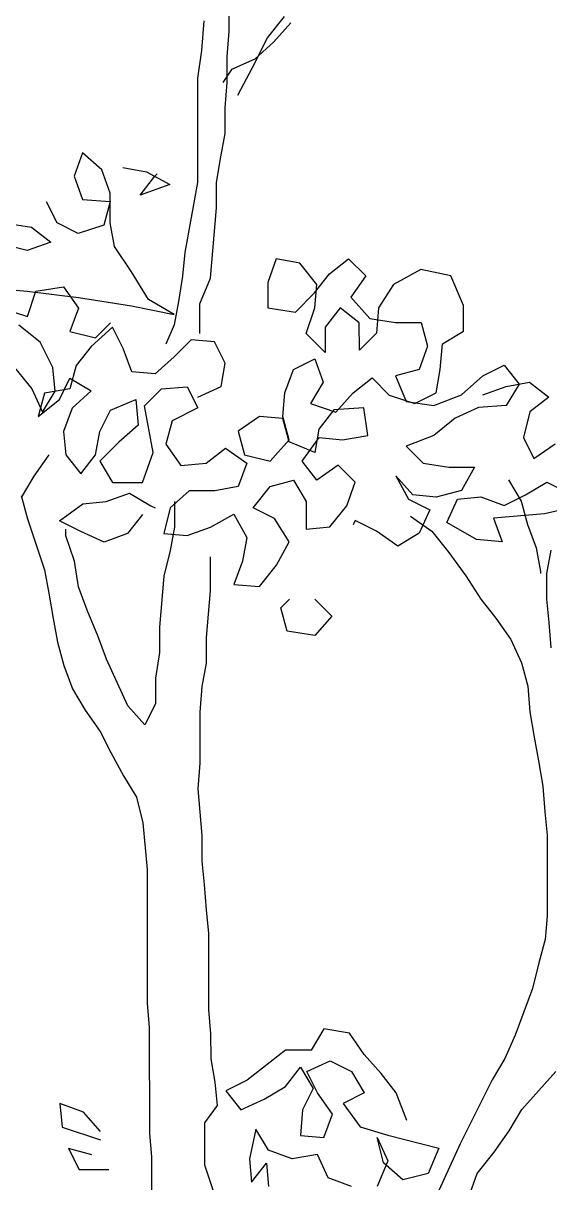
# Model space of a CAD drawing. Header units: millimetres. Extents: x 87938 to 265635, y 330093 to 434310.
# Drawn here: x 107563 to 108391, y 370904 to 372728 of the extents above; entities that cross this region are included whole.
import ezdxf

# ---------------------------------------------------------------- set-up
doc = ezdxf.new("R2010")
doc.units = ezdxf.units.MM

# ---------------------------------------------------------------- blocks, each defined once
blk = doc.blocks.new('A$C2800069E')
for p, q in [((2300.6, 5749.2), (2300.4, 6006.6)), ((2346.9, 5741.5), (2367.5, 5767.2)), ((2269.7, 5762), (2267.1, 5726)), ((2375.2, 5759.5), (2354.7, 5736.3)), ((2298, 5718.3), (2300.6, 5749.2)), ((2328.9, 5705.4), (2346.9, 5741.5)), ((2267.1, 5726), (2262, 5692.5)), ((2354.7, 5736.3), (2331.5, 5715.7)), ((2298.1, 5687.4), (2298, 5718.3)), ((2331.5, 5715.7), (2303.2, 5702.8)), ((2303.2, 5702.8), (2292.9, 5687.4)), ((2311, 5671.9), (2328.9, 5705.4)), ((2262, 5692.5), (2262.1, 5566.3)), ((2295.5, 5656.5), (2298.1, 5687.4)), ((2295.6, 5625.6), (2295.5, 5656.5)), ((2290.4, 5597.3), (2295.6, 5625.6)), ((2123.1, 5602.3), (2112.8, 5573.9)), ((2146.3, 5581.7), (2123.1, 5602.3)), ((2285.3, 5566.4), (2290.4, 5597.3)), ((2112.8, 5573.9), (2123.2, 5545.6)), ((2156.6, 5553.4), (2146.3, 5581.7)), ((2172, 5584.3), (2200.3, 5579.2)), ((2192.7, 5550.8), (2210.7, 5574)), ((2200.3, 5579.2), (2228.7, 5563.7)), ((2210.7, 5574), (2213.2, 5576.6)), ((2228.7, 5563.7), (2192.7, 5550.8)), ((2262.1, 5566.3), (2246.8, 5481.4)), ((2285.3, 5535.5), (2285.3, 5566.4)), ((2092.3, 5517.3), (2079.4, 5543)), ((2123.2, 5545.6), (2156.6, 5543.1)), ((2156.6, 5543.1), (2148.9, 5514.8)), ((2156.6, 5517.3), (2156.6, 5553.4)), ((2277.7, 5450.5), (2285.3, 5535.5)), ((2030.5, 5517.2), (2061.4, 5512.1)), ((2118, 5504.4), (2092.3, 5517.3)), ((2148.9, 5514.8), (2118, 5504.4)), ((2161.8, 5489), (2156.6, 5517.3)), ((2061.4, 5512.1), (2084.6, 5494.1)), ((2056.3, 5483.8), (2025.4, 5491.5)), ((2084.6, 5494.1), (2056.3, 5483.8)), ((2182.4, 5458.2), (2161.8, 5489)), ((2246.8, 5481.4), (2244.2, 5453.1)), ((2357.5, 5473.8), (2347.2, 5445.4)), ((2385.8, 5468.6), (2357.5, 5473.8)), ((2421.8, 5455.8), (2445, 5473.8)), ((2445, 5473.8), (2465.6, 5453.3)), ((2406.4, 5442.9), (2385.8, 5468.6)), ((2532.5, 5461.1), (2499.1, 5443)), ((2568.6, 5453.4), (2532.5, 5461.1)), ((2203.1, 5424.7), (2182.4, 5458.2)), ((2244.2, 5453.1), (2239.1, 5422.2)), ((2264.9, 5419.6), (2277.7, 5450.5)), ((2347.2, 5445.4), (2347.2, 5414.5)), ((2403.8, 5432.6), (2421.8, 5455.8)), ((2465.6, 5453.3), (2447.6, 5427.5)), ((2584.1, 5417.3), (2568.6, 5453.4)), ((1999.7, 5440), (2056.3, 5434.9)), ((2056.3, 5434.9), (2118.1, 5427.2)), ((2056.4, 5404), (2066.6, 5434.9)), ((2066.6, 5434.9), (2100.1, 5440.1)), ((2100.1, 5440.1), (2118.1, 5414.3)), ((2380.7, 5409.4), (2403.8, 5432.6)), ((2403.9, 5414.6), (2406.4, 5442.9)), ((2499.1, 5443), (2481.1, 5414.7)), ((2118.1, 5427.2), (2182.5, 5417)), ((2182.5, 5417), (2234, 5406.7)), ((2234, 5406.7), (2203.1, 5424.7)), ((2239.1, 5422.2), (2234, 5393.9)), ((2264.9, 5383.6), (2264.9, 5419.6)), ((2447.6, 5427.5), (2470.8, 5401.8)), ((2584.1, 5386.5), (2584.1, 5417.3)), ((2025.5, 5414.3), (2056.4, 5404)), ((2118.1, 5414.3), (2107.9, 5386)), ((2347.2, 5414.5), (2380.7, 5409.4)), ((2393.6, 5383.7), (2403.9, 5414.6)), ((2434.8, 5414.6), (2416.8, 5391.4)), ((2457.9, 5396.6), (2434.8, 5414.6)), ((2481.1, 5414.7), (2478.5, 5383.8)), ((2071.8, 5373.1), (2046.1, 5393.7)), ((2159.3, 5391.2), (2133.6, 5368)), ((2138.8, 5378.3), (2156.8, 5396.4)), ((2172.2, 5365.5), (2159.3, 5391.2)), ((2234, 5393.9), (2223.7, 5370.7)), ((2416.8, 5391.4), (2416.8, 5360.6)), ((2458, 5363.2), (2457.9, 5396.6)), ((2470.8, 5401.8), (2501.7, 5396.7)), ((2501.7, 5396.7), (2532.6, 5396.7)), ((2532.6, 5396.7), (2540.3, 5368.4)), ((2107.9, 5386), (2138.8, 5378.3)), ((2254.6, 5375.9), (2234, 5355.2)), ((2282.9, 5373.3), (2254.6, 5375.9)), ((2416.8, 5360.6), (2393.6, 5383.7)), ((2478.5, 5383.8), (2458, 5363.2)), ((2558.4, 5371), (2584.1, 5386.5)), ((2087.3, 5342.2), (2071.8, 5373.1)), ((2133.6, 5368), (2115.6, 5344.8)), ((2182.6, 5337.2), (2172.2, 5365.5)), ((2295.8, 5347.6), (2282.9, 5373.3)), ((2540.3, 5368.4), (2530.1, 5340.1)), ((2555.8, 5340.1), (2558.4, 5371)), ((2234, 5355.2), (2210.9, 5334.6)), ((2290.7, 5319.3), (2295.8, 5347.6)), ((2378.2, 5339.9), (2403.9, 5352.8)), ((2403.9, 5352.8), (2414.2, 5324.5)), ((2041, 5342.2), (2061.6, 5316.5)), ((2089.9, 5313.9), (2087.3, 5342.2)), ((2115.6, 5344.8), (2107.9, 5316.5)), ((2210.9, 5334.6), (2182.6, 5337.2)), ((2367.9, 5311.6), (2378.2, 5339.9)), ((2530.1, 5340.1), (2501.8, 5332.3)), ((2501.8, 5332.3), (2514.7, 5301.4)), ((2550.7, 5311.8), (2555.8, 5340.1)), ((2581.6, 5309.2), (2607.3, 5332.4)), ((2607.3, 5332.4), (2633, 5345.3)), ((2633, 5345.3), (2651.1, 5322.2)), ((2095.1, 5303.6), (2107.9, 5329.4)), ((2107.9, 5329.4), (2133.7, 5314)), ((2218.6, 5316.6), (2249.5, 5319.2)), ((2249.5, 5319.2), (2262.4, 5293.5)), ((2262.4, 5306.4), (2290.7, 5319.3)), ((2414.2, 5324.5), (2398.8, 5298.8)), ((2450.3, 5311.7), (2473.4, 5329.7)), ((2473.4, 5329.7), (2494.1, 5309.1)), ((2607.3, 5309.2), (2635.6, 5319.6)), ((2635.6, 5319.6), (2663.9, 5324.7)), ((2651.1, 5322.2), (2635.6, 5296.4)), ((2663.9, 5324.7), (2687.1, 5306.7)), ((2061.6, 5316.5), (2074.5, 5288.2)), ((2077, 5311.3), (2069.3, 5283)), ((2074.5, 5288.2), (2089.9, 5313.9)), ((2107.9, 5316.5), (2077, 5311.3)), ((2133.7, 5314), (2110.5, 5293.3)), ((2198, 5296), (2218.6, 5316.6)), ((2365.4, 5283.3), (2367.9, 5311.6)), ((2429.7, 5288.5), (2450.3, 5311.7)), ((2494.1, 5309.1), (2525, 5298.9)), ((2525, 5298.9), (2550.7, 5311.8)), ((2548.1, 5296.3), (2581.6, 5309.2)), ((2687.1, 5306.7), (2664, 5288.7)), ((2069.3, 5283), (2095.1, 5303.6)), ((2110.5, 5293.3), (2100.2, 5265)), ((2144, 5265.1), (2156.9, 5290.8)), ((2156.9, 5290.8), (2187.7, 5303.7)), ((2187.7, 5303.7), (2190.3, 5272.8)), ((2208.4, 5239.4), (2198, 5296)), ((2262.4, 5293.5), (2231.5, 5278)), ((2398.8, 5298.8), (2429.7, 5288.5)), ((2427.1, 5291.1), (2409.1, 5267.9)), ((2463.2, 5293.7), (2427.1, 5291.1)), ((2468.4, 5260.2), (2463.2, 5293.7)), ((2514.7, 5301.4), (2548.1, 5296.3)), ((2602.2, 5293.8), (2573.9, 5280.9)), ((2635.6, 5296.4), (2602.2, 5293.8)), ((2231.5, 5278), (2223.8, 5249.7)), ((2337.1, 5283.3), (2311.3, 5265.2)), ((2365.4, 5280.7), (2337.1, 5283.3)), ((2373.1, 5255), (2365.4, 5283.3)), ((2373.1, 5252.4), (2365.4, 5280.7)), ((2573.9, 5280.9), (2548.2, 5260.3)), ((2664, 5288.7), (2656.3, 5257.8)), ((2100.2, 5265), (2102.8, 5236.7)), ((2138.9, 5236.7), (2144, 5265.1)), ((2190.3, 5272.8), (2167.2, 5252.2)), ((2311.3, 5265.2), (2319.1, 5236.9)), ((2409.1, 5267.9), (2404, 5239.6)), ((2167.2, 5252.2), (2144, 5229)), ((2223.8, 5249.7), (2241.9, 5224)), ((2350, 5229.2), (2373.1, 5255)), ((2404, 5239.6), (2373.1, 5252.4)), ((2388.6, 5229.2), (2409.2, 5257.6)), ((2409.2, 5257.6), (2437.5, 5255)), ((2437.5, 5255), (2468.4, 5260.2)), ((2548.2, 5260.3), (2514.7, 5247.4)), ((2656.3, 5257.8), (2669.2, 5232.1)), ((2669.2, 5232.1), (2694.9, 5250.1)), ((2082.2, 5236.7), (2064.3, 5210.9)), ((2102.8, 5236.7), (2120.9, 5213.6)), ((2120.9, 5213.6), (2138.9, 5236.7)), ((2195.5, 5203.3), (2208.4, 5239.4)), ((2272.7, 5226.6), (2295.9, 5244.6)), ((2295.9, 5244.6), (2321.7, 5226.6)), ((2319.1, 5236.9), (2350, 5229.2)), ((2514.7, 5247.4), (2535.3, 5226.8)), ((2144, 5229), (2159.5, 5203.3)), ((2241.9, 5224), (2272.7, 5226.6)), ((2321.7, 5226.6), (2311.4, 5198.3)), ((2406.6, 5206.1), (2388.6, 5229.2)), ((2432.4, 5224.1), (2406.6, 5206.1)), ((2453, 5203.6), (2432.4, 5224.1)), ((2535.3, 5226.8), (2566.2, 5221.7)), ((2566.2, 5221.7), (2597.1, 5221.7)), ((2597.1, 5221.7), (2581.7, 5193.4)), ((2064.3, 5210.9), (2048.8, 5185.2)), ((2350, 5198.3), (2378.3, 5206.1)), ((2378.3, 5206.1), (2393.8, 5180.3)), ((2522.5, 5188.2), (2501.9, 5211.3)), ((2501.9, 5211.3), (2517.3, 5183)), ((2638.3, 5206.3), (2653.8, 5180.6)), ((2159.5, 5203.3), (2195.5, 5203.3)), ((2252.2, 5193.1), (2229, 5172.5)), ((2283.1, 5193.1), (2252.2, 5193.1)), ((2311.4, 5198.3), (2283.1, 5193.1)), ((2329.4, 5172.6), (2350, 5198.3)), ((2442.7, 5175.2), (2453, 5203.6)), ((2581.7, 5193.4), (2550.8, 5185.6)), ((2658.9, 5188.3), (2684.6, 5203.8)), ((2684.6, 5203.8), (2710.4, 5190.9)), ((2048.8, 5187.7), (2056.6, 5159.4)), ((2123.5, 5177.5), (2151.8, 5180.1)), ((2151.8, 5180.1), (2180.1, 5190.4)), ((2180.1, 5190.4), (2205.9, 5175)), ((2234.2, 5180.2), (2234.2, 5149.3)), ((2393.8, 5180.3), (2393.8, 5146.9)), ((2517.3, 5183), (2543.1, 5170.2)), ((2550.8, 5185.6), (2522.5, 5188.2)), ((2563.7, 5154.8), (2576.5, 5183.1)), ((2576.5, 5183.1), (2604.9, 5185.7)), ((2604.9, 5185.7), (2633.2, 5175.4)), ((2633.2, 5175.4), (2658.9, 5188.3)), ((2653.8, 5180.6), (2661.5, 5152.3)), ((2095.2, 5156.9), (2123.5, 5177.5)), ((2195.6, 5164.7), (2177.6, 5141.5)), ((2205.9, 5175), (2211, 5172.5)), ((2229, 5172.5), (2221.3, 5141.6)), ((2278, 5149.3), (2306.3, 5164.8)), ((2306.3, 5164.8), (2321.7, 5136.5)), ((2355.2, 5159.7), (2329.4, 5172.6)), ((2422.1, 5149.5), (2442.7, 5175.2)), ((2543.1, 5170.2), (2530.2, 5141.9)), ((2682.1, 5165.2), (2620.3, 5160)), ((2715.6, 5172.9), (2682.1, 5165.2)), ((2056.6, 5159.4), (2077.2, 5097.7)), ((2120.9, 5144.1), (2095.2, 5156.9)), ((2373.2, 5131.4), (2355.2, 5159.7)), ((2453, 5157.2), (2450.4, 5152.1)), ((2478.8, 5144.4), (2453, 5157.2)), ((2519.9, 5162.4), (2545.7, 5144.4)), ((2599.8, 5134.2), (2563.7, 5154.8)), ((2620.3, 5160), (2630.7, 5131.6)), ((2661.5, 5152.3), (2671.8, 5124)), ((2102.9, 5138.9), (2102.9, 5146.6)), ((2113.3, 5108), (2102.9, 5138.9)), ((2149.3, 5131.2), (2120.9, 5144.1)), ((2177.6, 5141.5), (2149.3, 5131.2)), ((2221.3, 5141.6), (2249.7, 5139)), ((2234.2, 5149.3), (2229.1, 5121)), ((2249.7, 5139), (2278, 5149.3)), ((2321.7, 5136.5), (2316.6, 5108.2)), ((2393.8, 5146.9), (2422.1, 5149.5)), ((2504.5, 5126.4), (2478.8, 5144.4)), ((2530.2, 5141.9), (2504.5, 5126.4)), ((2545.7, 5144.4), (2566.3, 5118.7)), ((2357.8, 5103.1), (2373.2, 5131.4)), ((2630.7, 5131.6), (2599.8, 5134.2)), ((2671.8, 5124), (2677, 5095.7)), ((2118.4, 5077.1), (2113.3, 5108)), ((2229.1, 5121), (2221.4, 5090.1)), ((2278, 5072.1), (2278, 5113.3)), ((2316.6, 5108.2), (2306.3, 5079.9)), ((2566.3, 5118.7), (2586.9, 5090.4)), ((2684.7, 5093.1), (2689.9, 5121.4)), ((2077.2, 5097.7), (2082.4, 5069.4)), ((2337.2, 5077.3), (2357.8, 5103.1)), ((2677, 5095.7), (2677, 5093.1)), ((2221.4, 5090.1), (2216.3, 5028.3)), ((2306.3, 5079.9), (2337.2, 5077.3)), ((2586.9, 5090.4), (2605, 5062.1)), ((2684.8, 5062.2), (2684.7, 5093.1)), ((2082.4, 5069.4), (2087.6, 5038.5)), ((2128.8, 5048.8), (2118.4, 5077.1)), ((2272.9, 5015.5), (2278, 5072.1)), ((2363, 5051.6), (2373.3, 5061.9)), ((2370.8, 5023.3), (2363, 5051.6)), ((2404.2, 5061.9), (2424.8, 5041.4)), ((2605, 5062.1), (2623, 5039)), ((2687.4, 5033.9), (2684.8, 5062.2)), ((2087.6, 5038.5), (2092.8, 5010.2)), ((2141.7, 5017.9), (2128.8, 5048.8)), ((2424.8, 5041.4), (2404.2, 5018.2)), ((2623, 5039), (2641.1, 5013.2)), ((2216.3, 5028.3), (2216.3, 4997.4)), ((2690, 5003), (2687.4, 5033.9)), ((2092.8, 5010.2), (2100.5, 4981.9)), ((2152, 4989.6), (2141.7, 5017.9)), ((2273, 4984.6), (2272.9, 5015.5)), ((2404.2, 5018.2), (2370.8, 5023.3)), ((2641.1, 5013.2), (2654, 4984.9)), ((2216.3, 4997.4), (2211.2, 4966.5)), ((2100.5, 4981.9), (2110.8, 4953.6)), ((2177.8, 4933), (2152, 4989.6)), ((2267.8, 4956.3), (2273, 4984.6)), ((2654, 4984.9), (2661.7, 4956.6)), ((2110.8, 4953.6), (2126.3, 4927.8)), ((2211.2, 4966.5), (2211.2, 4935.6)), ((2265.3, 4925.4), (2267.8, 4956.3)), ((2661.7, 4956.6), (2664.3, 4925.7)), ((2126.3, 4927.8), (2144.3, 4902.1)), ((2198.4, 4909.9), (2177.8, 4933)), ((2211.2, 4935.6), (2198.4, 4909.9)), ((2265.4, 4863.6), (2265.3, 4925.4)), ((2664.3, 4925.7), (2669.5, 4894.9)), ((2144.3, 4902.1), (2157.2, 4876.4)), ((2669.5, 4894.9), (2674.7, 4866.5)), ((2157.2, 4876.4), (2172.7, 4848.1)), ((2262.8, 4832.7), (2265.4, 4863.6)), ((2674.7, 4866.5), (2679.8, 4835.7)), ((2172.7, 4848.1), (2188.2, 4822.3)), ((2268, 4776.1), (2262.8, 4832.7)), ((2679.8, 4835.7), (2682.4, 4804.8)), ((2188.2, 4822.3), (2195.9, 4791.5)), ((2682.4, 4804.8), (2685, 4776.5)), ((2195.9, 4791.5), (2201.1, 4734.8)), ((2268, 4745.2), (2268, 4776.1)), ((2685, 4776.5), (2685.1, 4678.6)), ((2270.6, 4716.9), (2268, 4745.2)), ((2201.1, 4734.8), (2201.3, 4572.7)), ((2273.2, 4686), (2270.6, 4716.9)), ((2275.8, 4657.7), (2273.2, 4686)), ((2685.1, 4678.6), (2682.6, 4650.3)), ((2275.9, 4565), (2275.8, 4657.7)), ((2682.6, 4650.3), (2674.9, 4622)), ((2674.9, 4622), (2667.2, 4591.1)), ((2667.2, 4591.1), (2646.6, 4534.4)), ((2201.3, 4572.7), (2203.9, 4544.3)), ((2278.5, 4536.7), (2275.9, 4565)), ((2203.9, 4544.3), (2204, 4415.6)), ((2278.6, 4505.8), (2278.5, 4536.7)), ((2415, 4542), (2399.5, 4516.2)), ((2445.9, 4536.8), (2415, 4542)), ((2463.9, 4511.1), (2445.9, 4536.8)), ((2646.6, 4534.4), (2633.8, 4506.1)), ((2283.7, 4477.5), (2278.6, 4505.8)), ((2368.6, 4516.2), (2322.3, 4480.1)), ((2399.5, 4516.2), (2368.6, 4516.2)), ((2484.5, 4488), (2463.9, 4511.1)), ((2633.8, 4506.1), (2618.4, 4480.4)), ((2368.7, 4472.4), (2386.7, 4495.6)), ((2386.7, 4495.6), (2402.2, 4469.9)), ((2394.4, 4490.5), (2422.7, 4503.4)), ((2407.3, 4464.7), (2394.4, 4490.5)), ((2422.7, 4503.4), (2448.5, 4490.5)), ((2448.5, 4490.5), (2463.9, 4464.8)), ((2654.4, 4444.4), (2695.6, 4490.7)), ((2286.3, 4449.2), (2283.7, 4477.5)), ((2322.3, 4480.1), (2296.6, 4467.2)), ((2502.6, 4464.8), (2484.5, 4488)), ((2618.4, 4480.4), (2579.8, 4403.1)), ((2296.6, 4467.2), (2314.7, 4444)), ((2343, 4456.9), (2368.7, 4472.4)), ((2402.2, 4469.9), (2389.3, 4444.1)), ((2425.3, 4439), (2407.3, 4464.7)), ((2463.9, 4464.8), (2438.2, 4451.9)), ((2515.5, 4431.4), (2502.6, 4464.8)), ((2124.2, 4441.3), (2095.8, 4451.6)), ((2095.8, 4451.6), (2098.4, 4423.3)), ((2270.9, 4428.6), (2286.3, 4449.2)), ((2314.7, 4444), (2343, 4456.9)), ((2438.2, 4451.9), (2458.8, 4423.6)), ((2144.8, 4418.1), (2124.2, 4441.3)), ((2389.3, 4444.1), (2386.8, 4413.2)), ((2415.1, 4410.7), (2425.3, 4439)), ((2639, 4418.6), (2654.4, 4444.4)), ((2098.4, 4423.3), (2144.8, 4407.9)), ((2271, 4377.1), (2270.9, 4428.6)), ((2332.7, 4420.9), (2325, 4384.8)), ((2348.2, 4395.2), (2332.7, 4420.9)), ((2458.8, 4423.6), (2492.3, 4413.3)), ((2204, 4415.6), (2206.6, 4387.3)), ((2386.8, 4413.2), (2415.1, 4410.7)), ((2487.2, 4379.8), (2479.4, 4410.7)), ((2479.4, 4410.7), (2492.3, 4382.4)), ((2492.3, 4413.3), (2554.1, 4397.9)), ((2621, 4392.8), (2639, 4418.6)), ((2134.5, 4389.8), (2106.2, 4397.5)), ((2106.2, 4397.5), (2119.1, 4371.8)), ((2376.5, 4384.9), (2348.2, 4395.2)), ((2554.1, 4397.9), (2541.3, 4367)), ((2579.8, 4403.1), (2554.1, 4346.4)), ((2600.5, 4367.1), (2621, 4392.8)), ((2206.6, 4387.3), (2206.6, 4323)), ((2325, 4384.8), (2327.6, 4356.5)), ((2327.6, 4356.5), (2345.6, 4379.7)), ((2345.6, 4379.7), (2348.2, 4351.4)), ((2407.4, 4390.1), (2376.5, 4384.9)), ((2420.3, 4361.8), (2407.4, 4390.1)), ((2492.3, 4382.4), (2479.5, 4351.5)), ((2510.4, 4359.3), (2487.2, 4379.8)), ((2119.1, 4371.8), (2155.1, 4371.8)), ((2283.9, 4338.5), (2271, 4377.1)), ((2541.3, 4367), (2510.4, 4359.3)), ((2590.2, 4338.8), (2600.5, 4367.1)), ((2448.6, 4351.5), (2420.3, 4361.8))]:
    blk.add_line(p, q)

msp = doc.modelspace()

# ---------------------------------------------------------------- block references
at = {"xscale": 1.3, "yscale": 1.3, "zscale": 1.3}
msp.add_blockref('A$C2800069E', (104896.4, 365241), dxfattribs=at)

doc.saveas('drawing.dxf')
